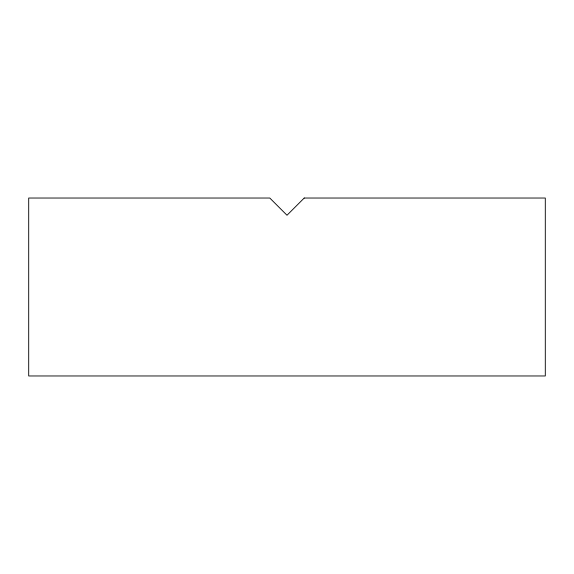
<?xml version="1.0" encoding="UTF-8"?>
<svg xmlns="http://www.w3.org/2000/svg" width="574" height="574" viewBox="0 0 574 574"><rect width="100%" height="100%" fill="white"/><g stroke="black" fill="none" stroke-linecap="round" stroke-linejoin="round"><path stroke-width="0.86" d="M304.22 198.03L287 215.25L269.78 198.03L28.7 198.03L28.7 375.97L545.3 375.97L545.3 198.03L304.22 198.03"/></g></svg>
